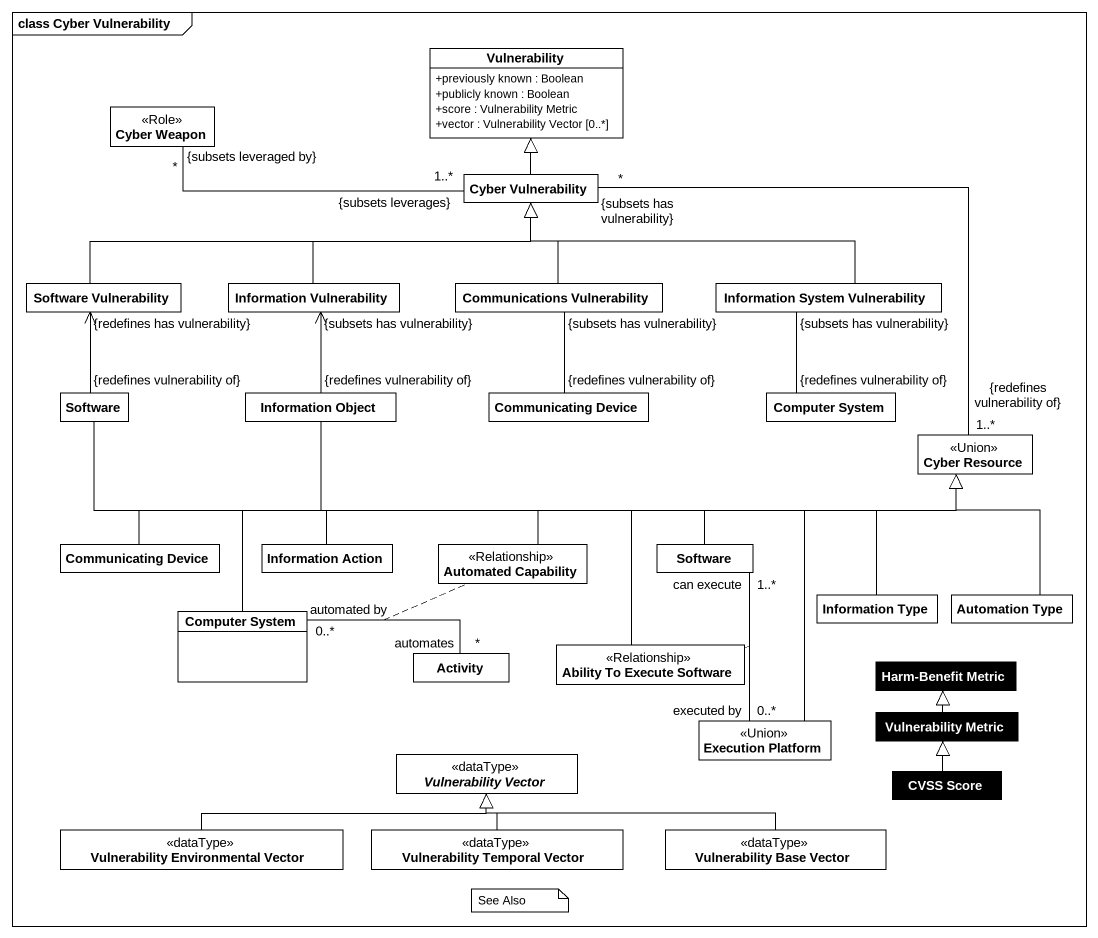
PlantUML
@startuml
mainframe class Cyber Vulnerability
hide circle
hide empty members
skinparam classAttributeIconSize 0
class Vulnerability {
  +previously known : Boolean
  +publicly known : Boolean
  +score : Vulnerability Metric
  +vector : Vulnerability Vector [0..*]
}
class "Cyber Weapon" as Cyber_Weapon <<Role>>
class "Cyber Vulnerability" as Cyber_Vulnerability
class "Software Vulnerability" as Software_Vulnerability
class "Information Vulnerability" as Information_Vulnerability
class "Communications Vulnerability" as Communications_Vulnerability
class "Information System Vulnerability" as Information_System
class Software
class "Information Object" as Information_Object
class "Communicating Device" as Communicating_Device
class "Computer System" as Computer_System
class "Cyber Resource" as Cyber_Resource <<Union>>
class "Communicating Device" as Communicating_Device_2
class "Information Action" as Information_Action
class "Automated Capability" as Automated_Capability <<Relationship>>
class "Software" as Software_2
class "Information Type" as Information_Type
class "Automation Type" as Automation_Type
class "Computer System" as Computer_System_2
class "Ability To Execute Software" as Ability_To_Execute_Software <<Relationship>>
class Activity
class "Harm-Benefit Metric" as Harm_Benefit_Metric #000000
abstract class "Vulnerability Vector" as Vulnerability_Vector <<dataType>>
class "Execution Platform" as Execution_Platform <<Union>>
class "Vulnerability Metric" as Vulnerability_Metric #000000
class "CVSS Score" as CVSS_Score #000000
class "Vulnerability Environmental Vector" as Vulnerability_Environmental <<dataType>>
class "Vulnerability Temporal Vector" as Vulnerability_Temporal <<dataType>>
class "Vulnerability Base Vector" as Vulnerability_Base_Vector <<dataType>>
Cyber_Weapon "*\n{subsets leveraged by}" -right- "1..*\n{subsets leverages}" Cyber_Vulnerability
Cyber_Vulnerability -up-|> Vulnerability
Cyber_Vulnerability "*\n{subsets has vulnerability}" -right- "1..*\n{redefines vulnerability of}" Cyber_Resource
Software_Vulnerability -right-|> Cyber_Vulnerability
Software_Vulnerability "{redefines has vulnerability}" <-- "{redefines vulnerability of}" Software
Information_Vulnerability -right-|> Cyber_Vulnerability
Information_Vulnerability "{subsets has vulnerability}" <-- "{redefines vulnerability of}" Information_Object
Communications_Vulnerability -up-|> Cyber_Vulnerability
Communications_Vulnerability "{subsets has vulnerability}" -- "{redefines vulnerability of}" Communicating_Device
Information_System -left-|> Cyber_Vulnerability
Information_System "{subsets has vulnerability}" -- "{redefines vulnerability of}" Computer_System
Software -right-|> Cyber_Resource
Information_Object -right-|> Cyber_Resource
Communicating_Device_2 -right-|> Cyber_Resource
Information_Action -right-|> Cyber_Resource
Automated_Capability -right-|> Cyber_Resource
Software_2 -right-|> Cyber_Resource
Software_2 "can execute\n1..*" -- "executed by\n0..*" Execution_Platform
(Software_2, Execution_Platform) .. Ability_To_Execute_Software
Information_Type -up-|> Cyber_Resource
Automation_Type -up-|> Cyber_Resource
Computer_System_2 -right-|> Cyber_Resource
Computer_System_2 "automated by\n0..*" -right- "automates\n*" Activity
(Computer_System_2, Activity) .. Automated_Capability
Ability_To_Execute_Software -up-|> Cyber_Resource
Execution_Platform -up-|> Cyber_Resource
Vulnerability_Metric -up-|> Harm_Benefit_Metric
CVSS_Score -up-|> Vulnerability_Metric
Vulnerability_Environmental -right-|> Vulnerability_Vector
Vulnerability_Temporal -up-|> Vulnerability_Vector
Vulnerability_Base_Vector -left-|> Vulnerability_Vector
note as N1
  See Also
end note
@enduml
